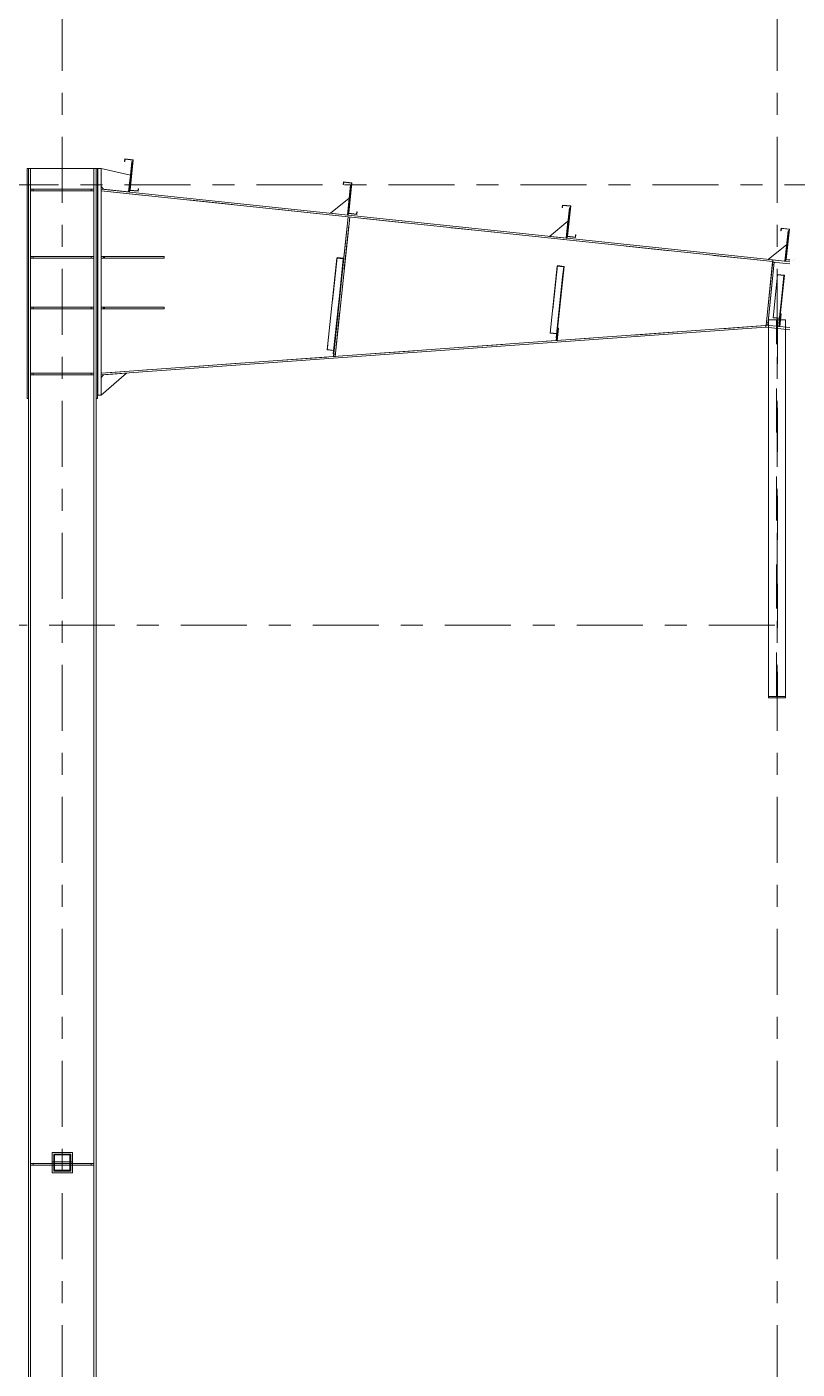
# Model space of a CAD drawing. Header units: millimetres. Extents: x -54 to 768, y -377 to 197.
# Drawn here: x 203.4 to 238.4, y 51 to 112 of the extents above; entities that cross this region are included whole.
import ezdxf

# ---------------------------------------------------------------- set-up
doc = ezdxf.new("R2010")
doc.units = ezdxf.units.MM
for name, pattern in [('XKITLINE00', [0]), ('XKITLINE02', [4, 2, -2]), ('XKITLINE03', [6, 3, -1, 1, -1])]:
    doc.linetypes.add(name, pattern=pattern)
doc.layers.add('Part', color=2, linetype='Continuous', lineweight=0)
doc.layers.add('S-grid', color=1, linetype='Continuous', lineweight=0)

# ---------------------------------------------------------------- blocks, each defined once
blk = doc.blocks.new('*A26')
at = {"layer": 'Part'}
blk.add_hatch(color=3, dxfattribs=at).paths.add_polyline_path([(208.438, 104.536), (208.449, 104.637), (208.463, 104.636), (208.451, 104.521), (208.068, 104.561), (208.213, 105.94), (207.858, 105.977), (207.848, 105.876), (207.834, 105.878), (207.846, 105.993), (208.229, 105.952), (208.083, 104.574)], flags=17)
blk = doc.blocks.new('*A28')
at = {"layer": 'Part'}
blk.add_hatch(color=3, dxfattribs=at).paths.add_polyline_path([(238.273, 101.389), (238.283, 101.49), (238.297, 101.489), (238.285, 101.374), (237.903, 101.415), (238.048, 102.793), (237.693, 102.831), (237.682, 102.73), (237.669, 102.731), (237.681, 102.846), (238.063, 102.805), (237.918, 101.427)], flags=17)
blk = doc.blocks.new('*A29')
at = {"layer": 'Part'}
blk.add_hatch(color=3, dxfattribs=at).paths.add_polyline_path([(228.328, 102.438), (228.339, 102.539), (228.352, 102.538), (228.34, 102.423), (227.958, 102.464), (228.103, 103.842), (227.748, 103.879), (227.737, 103.779), (227.724, 103.78), (227.736, 103.895), (228.118, 103.854), (227.973, 102.476)], flags=17)
blk = doc.blocks.new('*A30')
at = {"layer": 'Part'}
blk.add_hatch(color=3, dxfattribs=at).paths.add_polyline_path([(218.383, 103.487), (218.394, 103.588), (218.407, 103.587), (218.395, 103.472), (218.013, 103.512), (218.158, 104.891), (217.803, 104.928), (217.793, 104.827), (217.779, 104.829), (217.791, 104.944), (218.173, 104.903), (218.028, 103.525)], flags=17)
blk = doc.blocks.new('*A38')
at = {"layer": 'Part'}
h = blk.add_hatch(color=3, dxfattribs=at)
h.paths.add_polyline_path([(204.615, 60), (204.615, 60.769), (205.385, 60.769), (205.385, 60)], flags=17)
h.paths.add_polyline_path([(204.646, 60.738), (204.646, 60.031), (205.354, 60.031), (205.354, 60.738)])
blk = doc.blocks.new('*A92')
at = {"layer": 'Part'}
blk.add_hatch(color=3, dxfattribs=at).paths.add_polyline_path([(217.489, 101.483), (217.493, 101.513), (217.799, 101.48), (217.736, 100.885), (217.72, 100.886), (217.78, 101.452)], flags=17)
blk = doc.blocks.new('*A93')
at = {"layer": 'Part'}
blk.add_hatch(color=3, dxfattribs=at).paths.add_polyline_path([(237.52, 100.724), (237.522, 100.743), (237.828, 100.711), (237.787, 100.324), (237.772, 100.325), (237.811, 100.693)], flags=17)
blk = doc.blocks.new('*A94')
at = {"layer": 'Part'}
blk.add_hatch(color=3, dxfattribs=at).paths.add_polyline_path([(227.506, 101.116), (227.509, 101.14), (227.815, 101.108), (227.764, 100.627), (227.749, 100.628), (227.797, 101.085)], flags=17)
blk = doc.blocks.new('*A160')
at = {"layer": 'S-grid', "color": 1, "linetype": 'XKITLINE03', "lineweight": 0}
blk.add_line((171.831, 104.808), (284.644, 104.808), dxfattribs=at)
blk = doc.blocks.new('*A161')
at = {"layer": 'S-grid', "color": 1, "linetype": 'XKITLINE03', "lineweight": 0}
blk.add_line((192.4, 84.808), (238.085, 84.808), dxfattribs=at)
blk = doc.blocks.new('*A163')
at = {"layer": 'S-grid', "color": 1, "linetype": 'XKITLINE03', "lineweight": 0}
blk.add_line((171.831, 104.808), (284.644, 104.808), dxfattribs=at)
blk = doc.blocks.new('*A164')
at = {"layer": 'S-grid', "color": 1, "linetype": 'XKITLINE03', "lineweight": 0}
blk.add_line((192.4, 84.808), (238.085, 84.808), dxfattribs=at)
blk = doc.blocks.new('*A194')
at = {"layer": 'Part', "color": 2, "linetype": 'XKITLINE00', "lineweight": 0}
for p, q in [((207.834, 105.878), (207.846, 105.993)), ((207.848, 105.876), (207.834, 105.878)), ((207.846, 105.993), (208.229, 105.952)), ((207.858, 105.977), (207.848, 105.876)), ((208.213, 105.94), (207.858, 105.977)), ((208.068, 104.561), (208.213, 105.94)), ((208.229, 105.952), (208.083, 104.574)), ((208.451, 104.521), (208.068, 104.561)), ((208.083, 104.574), (208.438, 104.536)), ((208.438, 104.536), (208.449, 104.637)), ((208.449, 104.637), (208.463, 104.636)), ((208.463, 104.636), (208.451, 104.521))]:
    blk.add_line(p, q, dxfattribs=at)
blk = doc.blocks.new('*A196')
at = {"layer": 'Part', "color": 2, "linetype": 'XKITLINE00', "lineweight": 0}
for p, q in [((237.669, 102.731), (237.681, 102.846)), ((237.682, 102.73), (237.669, 102.731)), ((237.681, 102.846), (238.063, 102.805)), ((237.693, 102.831), (237.682, 102.73)), ((238.048, 102.793), (237.693, 102.831)), ((237.903, 101.415), (238.048, 102.793)), ((238.063, 102.805), (237.918, 101.427)), ((238.085, 101.395), (237.903, 101.415)), ((237.918, 101.427), (238.085, 101.409))]:
    blk.add_line(p, q, dxfattribs=at)
blk = doc.blocks.new('*A197')
at = {"layer": 'Part', "color": 2, "linetype": 'XKITLINE00', "lineweight": 0}
for p, q in [((227.724, 103.78), (227.736, 103.895)), ((227.737, 103.779), (227.724, 103.78)), ((227.736, 103.895), (228.118, 103.854)), ((227.748, 103.879), (227.737, 103.779)), ((228.103, 103.842), (227.748, 103.879)), ((227.958, 102.464), (228.103, 103.842)), ((228.118, 103.854), (227.973, 102.476)), ((227.973, 102.476), (228.328, 102.438)), ((228.328, 102.438), (228.339, 102.539)), ((228.339, 102.539), (228.352, 102.538)), ((228.352, 102.538), (228.34, 102.423)), ((228.34, 102.423), (227.958, 102.464))]:
    blk.add_line(p, q, dxfattribs=at)
blk = doc.blocks.new('*A198')
at = {"layer": 'Part', "color": 2, "linetype": 'XKITLINE00', "lineweight": 0}
for p, q in [((217.779, 104.829), (217.791, 104.944)), ((217.791, 104.944), (218.173, 104.903)), ((217.803, 104.928), (217.793, 104.827)), ((218.158, 104.891), (217.803, 104.928)), ((217.793, 104.827), (217.779, 104.829)), ((218.013, 103.512), (218.158, 104.891)), ((218.173, 104.903), (218.028, 103.525)), ((218.395, 103.472), (218.013, 103.512)), ((218.028, 103.525), (218.383, 103.487)), ((218.383, 103.487), (218.394, 103.588)), ((218.394, 103.588), (218.407, 103.587)), ((218.407, 103.587), (218.395, 103.472))]:
    blk.add_line(p, q, dxfattribs=at)
blk = doc.blocks.new('*A206')
at = {"layer": 'Part', "color": 2, "linetype": 'XKITLINE00', "lineweight": 0}
for p, q in [((204.615, 60.769), (204.615, 60)), ((204.615, 60.769), (205.385, 60.769)), ((204.646, 60.031), (204.646, 60.738)), ((204.646, 60.738), (205.354, 60.738)), ((205.354, 60.738), (205.354, 60.031)), ((205.385, 60.769), (205.385, 60)), ((205.385, 60), (204.615, 60)), ((205.354, 60.031), (204.646, 60.031))]:
    blk.add_line(p, q, dxfattribs=at)
blk = doc.blocks.new('*A393')
at = {"layer": 'S-grid', "color": 1, "linetype": 'XKITLINE03', "lineweight": 0}
blk.add_line((205, -10), (205, 130.192), dxfattribs=at)
blk = doc.blocks.new('*A396')
at = {"layer": 'S-grid', "color": 1, "linetype": 'XKITLINE03', "lineweight": 0}
blk.add_line((237.5, -10), (237.5, 130.192), dxfattribs=at)
blk = doc.blocks.new('*A398')
at = {"layer": 'Part', "color": 2, "linetype": 'XKITLINE00', "lineweight": 0}
for p, q in [((203.462, 105.562), (206.538, 105.562)), ((203.562, 105.562), (203.562, 60.346)), ((206.438, 105.562), (206.438, 60.346)), ((203.462, 95.1), (203.462, 15.538)), ((206.538, 95.1), (206.538, 15.538)), ((203.562, 60.269), (203.562, 15.538)), ((206.438, 60.269), (206.438, 15.538))]:
    blk.add_line(p, q, dxfattribs=at)
at = {"layer": 'Part', "color": 7, "linetype": 'XKITLINE02', "lineweight": 0}
for p, q in [((203.462, 95.1), (203.462, 105.562)), ((206.538, 105.562), (206.538, 95.1)), ((203.562, 60.346), (203.562, 60.269)), ((206.438, 60.346), (206.438, 60.269))]:
    blk.add_line(p, q, dxfattribs=at)
blk = doc.blocks.new('*A399')
at = {"layer": 'Part', "color": 7, "linetype": 'XKITLINE02', "lineweight": 0}
for p, q in [((237.297, 101.301), (236.995, 98.44)), ((237.299, 101.324), (237.307, 101.4))]:
    blk.add_line(p, q, dxfattribs=at)
at = {"layer": 'Part', "color": 2, "linetype": 'XKITLINE00', "lineweight": 0}
for p, q in [((237.299, 101.324), (237.297, 101.301)), ((238.085, 101.217), (237.297, 101.301)), ((237.307, 101.4), (238.085, 101.318)), ((236.995, 98.44), (236.984, 98.34)), ((238.085, 98.224), (236.984, 98.34)), ((238.085, 98.325), (236.995, 98.44))]:
    blk.add_line(p, q, dxfattribs=at)
blk = doc.blocks.new('*A444')
at = {"layer": 'Part', "color": 2, "linetype": 'XKITLINE00', "lineweight": 0}
for p, q in [((204.538, 60.346), (203.562, 60.346)), ((203.562, 60.269), (203.562, 60.346)), ((204.538, 60.269), (203.562, 60.269)), ((206.438, 60.346), (205.462, 60.346)), ((206.438, 60.269), (205.462, 60.269)), ((206.438, 60.346), (206.438, 60.269))]:
    blk.add_line(p, q, dxfattribs=at)
at = {"layer": 'Part', "color": 7, "linetype": 'XKITLINE02', "lineweight": 0}
for p, q in [((203.677, 60.269), (203.677, 60.346)), ((205.462, 60.346), (204.538, 60.346)), ((205.462, 60.269), (204.538, 60.269)), ((206.323, 60.269), (206.323, 60.346))]:
    blk.add_line(p, q, dxfattribs=at)
blk = doc.blocks.new('*A445')
at = {"layer": 'Part', "color": 7, "linetype": 'XKITLINE02', "lineweight": 0}
for p, q in [((204.538, 60.346), (204.538, 60.423)), ((204.538, 60.423), (205.462, 60.423)), ((205.462, 60.423), (205.462, 60.346)), ((205.462, 60.346), (204.538, 60.346))]:
    blk.add_line(p, q, dxfattribs=at)
blk = doc.blocks.new('*A446')
at = {"layer": 'Part', "color": 2, "linetype": 'XKITLINE00', "lineweight": 0}
for p, q in [((205.462, 60.846), (204.538, 60.846)), ((204.538, 60.846), (204.538, 59.923)), ((205.462, 59.923), (205.462, 60.846)), ((204.538, 59.923), (205.462, 59.923))]:
    blk.add_line(p, q, dxfattribs=at)
blk = doc.blocks.new('*A447')
at = {"layer": 'Part', "color": 7, "linetype": 'XKITLINE02', "lineweight": 0}
for p, q in [((206.769, 96.254), (206.769, 104.544)), ((206.769, 104.544), (237.299, 101.324)), ((237.299, 101.324), (236.993, 98.418)), ((236.979, 98.417), (206.769, 96.254))]:
    blk.add_line(p, q, dxfattribs=at)
at = {"layer": 'Part', "color": 2, "linetype": 'XKITLINE00', "lineweight": 0}
blk.add_line((236.993, 98.418), (236.979, 98.417), dxfattribs=at)
blk = doc.blocks.new('*A448')
at = {"layer": 'Part', "color": 2, "linetype": 'XKITLINE00', "lineweight": 0}
for p, q in [((206.769, 96.254), (236.979, 98.417)), ((206.775, 96.177), (236.984, 98.34)), ((236.979, 98.417), (236.984, 98.34)), ((206.769, 96.254), (206.775, 96.177))]:
    blk.add_line(p, q, dxfattribs=at)
blk = doc.blocks.new('*A449')
at = {"layer": 'Part', "color": 2, "linetype": 'XKITLINE00', "lineweight": 0}
for p, q in [((206.769, 104.544), (206.777, 104.62)), ((237.299, 101.324), (206.769, 104.544)), ((206.777, 104.62), (237.307, 101.4)), ((237.307, 101.4), (237.299, 101.324))]:
    blk.add_line(p, q, dxfattribs=at)
blk = doc.blocks.new('*A452')
at = {"layer": 'Part', "color": 2, "linetype": 'XKITLINE00', "lineweight": 0}
for p, q in [((208.167, 105.866), (208.022, 104.489)), ((208.205, 105.862), (208.167, 105.866)), ((208.068, 104.561), (208.06, 104.485))]:
    blk.add_line(p, q, dxfattribs=at)
at = {"layer": 'Part', "color": 7, "linetype": 'XKITLINE02', "lineweight": 0}
for p, q in [((208.068, 104.561), (208.205, 105.862)), ((208.06, 104.485), (208.022, 104.489))]:
    blk.add_line(p, q, dxfattribs=at)
blk = doc.blocks.new('*A453')
at = {"layer": 'Part', "color": 2, "linetype": 'XKITLINE00', "lineweight": 0}
for p, q in [((206.769, 105.562), (208.102, 105.254)), ((208.102, 105.254), (208.021, 104.489)), ((206.884, 104.609), (206.769, 104.736))]:
    blk.add_line(p, q, dxfattribs=at)
at = {"layer": 'Part', "color": 7, "linetype": 'XKITLINE02', "lineweight": 0}
for p, q in [((206.769, 104.736), (206.769, 105.562)), ((208.021, 104.489), (206.884, 104.609))]:
    blk.add_line(p, q, dxfattribs=at)
blk = doc.blocks.new('*A454')
at = {"layer": 'Part', "color": 2, "linetype": 'XKITLINE00', "lineweight": 0}
for p, q in [((206.431, 104.62), (203.569, 104.62)), ((203.569, 104.543), (203.569, 104.62)), ((206.431, 104.543), (203.569, 104.543)), ((206.431, 104.62), (206.431, 104.543))]:
    blk.add_line(p, q, dxfattribs=at)
at = {"layer": 'Part', "color": 7, "linetype": 'XKITLINE02', "lineweight": 0}
for p, q in [((203.685, 104.543), (203.685, 104.62)), ((206.315, 104.543), (206.315, 104.62))]:
    blk.add_line(p, q, dxfattribs=at)
blk = doc.blocks.new('*A458')
at = {"layer": 'Part', "color": 2, "linetype": 'XKITLINE00', "lineweight": 0}
for p, q in [((209.631, 101.562), (206.769, 101.562)), ((209.631, 101.485), (206.769, 101.485)), ((206.923, 101.485), (206.923, 101.562)), ((209.631, 101.562), (209.631, 101.485))]:
    blk.add_line(p, q, dxfattribs=at)
at = {"layer": 'Part', "color": 7, "linetype": 'XKITLINE02', "lineweight": 0}
for p, q in [((206.769, 101.562), (206.769, 101.485)), ((206.885, 101.485), (206.885, 101.562))]:
    blk.add_line(p, q, dxfattribs=at)
blk = doc.blocks.new('*A459')
at = {"layer": 'Part', "color": 2, "linetype": 'XKITLINE00', "lineweight": 0}
for p, q in [((209.631, 99.254), (206.769, 99.254)), ((209.631, 99.177), (206.769, 99.177)), ((206.923, 99.177), (206.923, 99.254)), ((209.631, 99.254), (209.631, 99.177))]:
    blk.add_line(p, q, dxfattribs=at)
at = {"layer": 'Part', "color": 7, "linetype": 'XKITLINE02', "lineweight": 0}
for p, q in [((206.769, 99.254), (206.769, 99.177)), ((206.885, 99.177), (206.885, 99.254))]:
    blk.add_line(p, q, dxfattribs=at)
blk = doc.blocks.new('*A460')
at = {"layer": 'Part', "color": 2, "linetype": 'XKITLINE00', "lineweight": 0}
for p, q in [((207.92, 96.259), (206.769, 95.254)), ((206.884, 96.185), (206.769, 96.061))]:
    blk.add_line(p, q, dxfattribs=at)
at = {"layer": 'Part', "color": 7, "linetype": 'XKITLINE02', "lineweight": 0}
for p, q in [((206.769, 96.061), (206.769, 95.254)), ((207.92, 96.259), (206.884, 96.185))]:
    blk.add_line(p, q, dxfattribs=at)
blk = doc.blocks.new('*A461')
at = {"layer": 'Part', "color": 7, "linetype": 'XKITLINE02', "lineweight": 0}
for p, q in [((217.493, 101.513), (217.05, 97.316)), ((217.78, 101.452), (217.325, 97.136)), ((217.34, 97.134), (217.799, 101.48)), ((217.05, 97.316), (217.341, 97.285)), ((217.051, 97.324), (217.357, 97.292)), ((217.325, 97.136), (217.34, 97.134))]:
    blk.add_line(p, q, dxfattribs=at)
blk = doc.blocks.new('*A462')
at = {"layer": 'Part', "color": 7, "linetype": 'XKITLINE02', "lineweight": 0}
for p, q in [((217.997, 103.359), (217.327, 97.01)), ((217.403, 97.002), (218.073, 103.351)), ((218.073, 103.351), (217.997, 103.359)), ((217.327, 97.01), (217.403, 97.002)), ((217.339, 97.125), (217.416, 97.116))]:
    blk.add_line(p, q, dxfattribs=at)
blk = doc.blocks.new('*A463')
at = {"layer": 'Part', "color": 2, "linetype": 'XKITLINE00', "lineweight": 0}
for p, q in [((217.489, 101.483), (217.05, 97.316)), ((217.799, 101.48), (217.371, 97.424)), ((217.489, 101.483), (217.493, 101.513)), ((217.78, 101.452), (217.489, 101.483)), ((217.493, 101.513), (217.799, 101.48)), ((217.72, 100.886), (217.78, 101.452)), ((217.72, 100.886), (217.325, 97.136)), ((217.72, 100.886), (217.736, 100.885)), ((217.05, 97.316), (217.341, 97.285)), ((217.325, 97.136), (217.34, 97.134))]:
    blk.add_line(p, q, dxfattribs=at)
at = {"layer": 'Part', "color": 7, "linetype": 'XKITLINE02', "lineweight": 0}
for p, q in [((217.051, 97.324), (217.357, 97.292)), ((217.34, 97.134), (217.371, 97.424))]:
    blk.add_line(p, q, dxfattribs=at)
blk = doc.blocks.new('*A464')
at = {"layer": 'Part', "color": 2, "linetype": 'XKITLINE00', "lineweight": 0}
for p, q in [((218.112, 104.817), (217.967, 103.44)), ((218.15, 104.813), (218.112, 104.817)), ((218.013, 103.512), (218.005, 103.436))]:
    blk.add_line(p, q, dxfattribs=at)
at = {"layer": 'Part', "color": 7, "linetype": 'XKITLINE02', "lineweight": 0}
for p, q in [((218.013, 103.512), (218.15, 104.813)), ((218.005, 103.436), (217.967, 103.44))]:
    blk.add_line(p, q, dxfattribs=at)
blk = doc.blocks.new('*A465')
at = {"layer": 'Part', "color": 2, "linetype": 'XKITLINE00', "lineweight": 0}
for p, q in [((218.073, 103.351), (217.405, 97.015)), ((217.997, 103.359), (217.799, 101.48)), ((217.371, 97.424), (217.327, 97.01))]:
    blk.add_line(p, q, dxfattribs=at)
at = {"layer": 'Part', "color": 7, "linetype": 'XKITLINE02', "lineweight": 0}
for p, q in [((218.073, 103.351), (217.997, 103.359)), ((217.799, 101.48), (217.371, 97.424)), ((217.403, 97.002), (217.327, 97.01)), ((217.339, 97.125), (217.416, 97.116)), ((217.405, 97.015), (217.403, 97.002))]:
    blk.add_line(p, q, dxfattribs=at)
blk = doc.blocks.new('*A466')
at = {"layer": 'Part', "color": 2, "linetype": 'XKITLINE00', "lineweight": 0}
blk.add_line((218.047, 104.205), (217.202, 103.521), dxfattribs=at)
at = {"layer": 'Part', "color": 7, "linetype": 'XKITLINE02', "lineweight": 0}
for p, q in [((217.967, 103.44), (218.047, 104.205)), ((217.202, 103.521), (217.967, 103.44))]:
    blk.add_line(p, q, dxfattribs=at)
blk = doc.blocks.new('*A467')
at = {"layer": 'Part', "color": 7, "linetype": 'XKITLINE02', "lineweight": 0}
for p, q in [((237.885, 98.677), (237.115, 98.677)), ((237.115, 98.677), (237.115, 98.326)), ((237.478, 81.565), (237.478, 98.677)), ((237.522, 98.677), (237.522, 81.565)), ((237.885, 98.677), (237.885, 98.245)), ((237.115, 81.565), (237.478, 81.565)), ((237.522, 81.565), (237.885, 81.565))]:
    blk.add_line(p, q, dxfattribs=at)
at = {"layer": 'Part', "color": 2, "linetype": 'XKITLINE00', "lineweight": 0}
for p, q in [((237.115, 98.326), (237.115, 81.5)), ((237.885, 81.5), (237.885, 98.245)), ((237.115, 81.5), (237.885, 81.5))]:
    blk.add_line(p, q, dxfattribs=at)
blk = doc.blocks.new('*A468')
at = {"layer": 'Part', "color": 7, "linetype": 'XKITLINE02', "lineweight": 0}
for p, q in [((237.478, 81.938), (237.478, 81.565)), ((237.522, 81.565), (237.522, 81.938)), ((237.478, 81.565), (237.115, 81.565)), ((237.115, 81.565), (237.115, 81.5)), ((237.885, 81.565), (237.522, 81.565)), ((237.885, 81.5), (237.885, 81.565))]:
    blk.add_line(p, q, dxfattribs=at)
at = {"layer": 'Part', "color": 2, "linetype": 'XKITLINE00', "lineweight": 0}
blk.add_line((237.115, 81.5), (237.885, 81.5), dxfattribs=at)
blk = doc.blocks.new('*A469')
at = {"layer": 'Part', "color": 7, "linetype": 'XKITLINE02', "lineweight": 0}
for p, q in [((227.509, 101.14), (227.185, 98.075)), ((227.797, 101.085), (227.457, 97.859)), ((227.472, 97.858), (227.815, 101.108)), ((227.185, 98.075), (227.476, 98.044)), ((227.186, 98.084), (227.492, 98.052)), ((227.457, 97.859), (227.472, 97.858))]:
    blk.add_line(p, q, dxfattribs=at)
blk = doc.blocks.new('*A470')
at = {"layer": 'Part', "color": 7, "linetype": 'XKITLINE02', "lineweight": 0}
for p, q in [((237.643, 98.951), (237.582, 98.378)), ((237.62, 98.374), (237.681, 98.947)), ((237.681, 98.947), (237.643, 98.951)), ((237.582, 98.378), (237.62, 98.374)), ((237.594, 98.492), (237.633, 98.488))]:
    blk.add_line(p, q, dxfattribs=at)
blk = doc.blocks.new('*A471')
at = {"layer": 'Part', "color": 7, "linetype": 'XKITLINE02', "lineweight": 0}
for p, q in [((237.522, 100.743), (237.314, 98.768)), ((237.811, 100.693), (237.58, 98.508)), ((237.596, 98.507), (237.828, 100.711)), ((237.314, 98.768), (237.605, 98.738)), ((237.315, 98.78), (237.621, 98.748)), ((237.58, 98.508), (237.596, 98.507))]:
    blk.add_line(p, q, dxfattribs=at)
blk = doc.blocks.new('*A472')
at = {"layer": 'Part', "color": 7, "linetype": 'XKITLINE02', "lineweight": 0}
for p, q in [((227.519, 98.309), (227.459, 97.735)), ((227.497, 97.731), (227.558, 98.305)), ((227.558, 98.305), (227.519, 98.309)), ((227.459, 97.735), (227.497, 97.731)), ((227.471, 97.85), (227.509, 97.846))]:
    blk.add_line(p, q, dxfattribs=at)
blk = doc.blocks.new('*A473')
at = {"layer": 'Part', "color": 7, "linetype": 'XKITLINE02', "lineweight": 0}
for p, q in [((237.297, 101.301), (236.995, 98.44)), ((237.071, 98.431), (237.373, 101.293)), ((237.373, 101.293), (237.297, 101.301)), ((237.285, 101.186), (237.361, 101.178)), ((236.995, 98.44), (237.071, 98.431)), ((237.007, 98.554), (237.084, 98.546))]:
    blk.add_line(p, q, dxfattribs=at)
blk = doc.blocks.new('*A474')
at = {"layer": 'Part', "color": 7, "linetype": 'XKITLINE02', "lineweight": 0}
for p, q in [((237.617, 98.712), (237.643, 98.951)), ((237.62, 98.374), (237.582, 98.378)), ((237.594, 98.492), (237.633, 98.488))]:
    blk.add_line(p, q, dxfattribs=at)
at = {"layer": 'Part', "color": 2, "linetype": 'XKITLINE00', "lineweight": 0}
for p, q in [((237.681, 98.947), (237.62, 98.374)), ((237.643, 98.951), (237.681, 98.947)), ((237.582, 98.378), (237.617, 98.712))]:
    blk.add_line(p, q, dxfattribs=at)
blk = doc.blocks.new('*A475')
at = {"layer": 'Part', "color": 2, "linetype": 'XKITLINE00', "lineweight": 0}
for p, q in [((237.52, 100.724), (237.314, 98.768)), ((237.52, 100.724), (237.522, 100.743)), ((237.811, 100.693), (237.52, 100.724)), ((237.522, 100.743), (237.828, 100.711)), ((237.828, 100.711), (237.617, 98.712)), ((237.772, 100.325), (237.811, 100.693)), ((237.772, 100.325), (237.58, 98.508)), ((237.787, 100.324), (237.772, 100.325)), ((237.314, 98.768), (237.605, 98.738)), ((237.58, 98.508), (237.596, 98.507))]:
    blk.add_line(p, q, dxfattribs=at)
at = {"layer": 'Part', "color": 7, "linetype": 'XKITLINE02', "lineweight": 0}
for p, q in [((237.315, 98.78), (237.621, 98.748)), ((237.617, 98.712), (237.596, 98.507))]:
    blk.add_line(p, q, dxfattribs=at)
blk = doc.blocks.new('*A476')
at = {"layer": 'Part', "color": 2, "linetype": 'XKITLINE00', "lineweight": 0}
blk.add_line((237.937, 102.107), (237.091, 101.423), dxfattribs=at)
at = {"layer": 'Part', "color": 7, "linetype": 'XKITLINE02', "lineweight": 0}
for p, q in [((237.856, 101.342), (237.937, 102.107)), ((237.091, 101.423), (237.856, 101.342))]:
    blk.add_line(p, q, dxfattribs=at)
blk = doc.blocks.new('*A477')
at = {"layer": 'Part', "color": 2, "linetype": 'XKITLINE00', "lineweight": 0}
for p, q in [((238.001, 102.719), (237.856, 101.342)), ((238.04, 102.715), (238.001, 102.719)), ((237.903, 101.415), (237.894, 101.338))]:
    blk.add_line(p, q, dxfattribs=at)
at = {"layer": 'Part', "color": 7, "linetype": 'XKITLINE02', "lineweight": 0}
for p, q in [((237.903, 101.415), (238.04, 102.715)), ((237.894, 101.338), (237.856, 101.342))]:
    blk.add_line(p, q, dxfattribs=at)
blk = doc.blocks.new('*A478')
at = {"layer": 'Part', "color": 2, "linetype": 'XKITLINE00', "lineweight": 0}
blk.add_line((227.992, 103.156), (227.146, 102.472), dxfattribs=at)
at = {"layer": 'Part', "color": 7, "linetype": 'XKITLINE02', "lineweight": 0}
for p, q in [((227.911, 102.391), (227.992, 103.156)), ((227.146, 102.472), (227.911, 102.391))]:
    blk.add_line(p, q, dxfattribs=at)
blk = doc.blocks.new('*A479')
at = {"layer": 'Part', "color": 2, "linetype": 'XKITLINE00', "lineweight": 0}
for p, q in [((227.558, 98.305), (227.498, 97.738)), ((227.519, 98.309), (227.558, 98.305)), ((227.499, 98.112), (227.459, 97.735))]:
    blk.add_line(p, q, dxfattribs=at)
at = {"layer": 'Part', "color": 7, "linetype": 'XKITLINE02', "lineweight": 0}
for p, q in [((227.499, 98.112), (227.519, 98.309)), ((227.497, 97.731), (227.459, 97.735)), ((227.471, 97.85), (227.509, 97.846)), ((227.498, 97.738), (227.497, 97.731))]:
    blk.add_line(p, q, dxfattribs=at)
blk = doc.blocks.new('*A480')
at = {"layer": 'Part', "color": 2, "linetype": 'XKITLINE00', "lineweight": 0}
for p, q in [((228.057, 103.768), (227.911, 102.391)), ((228.095, 103.764), (228.057, 103.768)), ((227.958, 102.464), (227.95, 102.387))]:
    blk.add_line(p, q, dxfattribs=at)
at = {"layer": 'Part', "color": 7, "linetype": 'XKITLINE02', "lineweight": 0}
for p, q in [((227.958, 102.464), (228.095, 103.764)), ((227.95, 102.387), (227.911, 102.391))]:
    blk.add_line(p, q, dxfattribs=at)
blk = doc.blocks.new('*A481')
at = {"layer": 'Part', "color": 2, "linetype": 'XKITLINE00', "lineweight": 0}
for p, q in [((227.506, 101.116), (227.185, 98.075)), ((227.815, 101.108), (227.499, 98.112)), ((227.506, 101.116), (227.509, 101.14)), ((227.797, 101.085), (227.506, 101.116)), ((227.509, 101.14), (227.815, 101.108)), ((227.749, 100.628), (227.797, 101.085)), ((227.749, 100.628), (227.457, 97.859)), ((227.749, 100.628), (227.764, 100.627)), ((227.185, 98.075), (227.476, 98.044)), ((227.457, 97.859), (227.472, 97.858))]:
    blk.add_line(p, q, dxfattribs=at)
at = {"layer": 'Part', "color": 7, "linetype": 'XKITLINE02', "lineweight": 0}
for p, q in [((227.492, 98.052), (227.186, 98.084)), ((227.499, 98.112), (227.472, 97.858))]:
    blk.add_line(p, q, dxfattribs=at)
blk = doc.blocks.new('*A482')
at = {"layer": 'Part', "color": 2, "linetype": 'XKITLINE00', "lineweight": 0}
for p, q in [((236.995, 98.44), (237.297, 101.301)), ((237.373, 101.293), (237.071, 98.431))]:
    blk.add_line(p, q, dxfattribs=at)
at = {"layer": 'Part', "color": 7, "linetype": 'XKITLINE02', "lineweight": 0}
for p, q in [((237.373, 101.293), (237.297, 101.301)), ((237.285, 101.186), (237.361, 101.178)), ((237.071, 98.431), (236.995, 98.44)), ((237.084, 98.546), (237.007, 98.554))]:
    blk.add_line(p, q, dxfattribs=at)
blk = doc.blocks.new('*A520')
at = {"layer": 'Part', "color": 7, "linetype": 'XKITLINE02', "lineweight": 0}
for p, q in [((206.431, 101.562), (203.569, 101.562)), ((203.569, 101.562), (203.569, 101.485)), ((206.431, 101.485), (203.569, 101.485)), ((203.685, 101.485), (203.685, 101.562)), ((206.315, 101.485), (206.315, 101.562)), ((206.431, 101.485), (206.431, 101.562))]:
    blk.add_line(p, q, dxfattribs=at)
blk = doc.blocks.new('*A521')
at = {"layer": 'Part', "color": 7, "linetype": 'XKITLINE02', "lineweight": 0}
for p, q in [((206.431, 99.254), (203.569, 99.254)), ((203.569, 99.254), (203.569, 99.177)), ((206.431, 99.177), (203.569, 99.177)), ((203.685, 99.177), (203.685, 99.254)), ((206.315, 99.177), (206.315, 99.254)), ((206.431, 99.177), (206.431, 99.254))]:
    blk.add_line(p, q, dxfattribs=at)
blk = doc.blocks.new('*A522')
at = {"layer": 'Part', "color": 7, "linetype": 'XKITLINE02', "lineweight": 0}
for p, q in [((206.431, 96.254), (203.569, 96.254)), ((203.569, 96.254), (203.569, 96.177)), ((206.431, 96.177), (203.569, 96.177)), ((203.685, 96.177), (203.685, 96.254)), ((206.315, 96.177), (206.315, 96.254)), ((206.431, 96.177), (206.431, 96.254))]:
    blk.add_line(p, q, dxfattribs=at)
blk = doc.blocks.new('*A523')
at = {"layer": 'Part', "color": 7, "linetype": 'XKITLINE02', "lineweight": 0}
for p, q in [((206.431, 104.62), (203.569, 104.62)), ((203.569, 104.62), (203.569, 104.543)), ((206.431, 104.543), (203.569, 104.543)), ((203.685, 104.543), (203.685, 104.62)), ((206.315, 104.543), (206.315, 104.62)), ((206.431, 104.543), (206.431, 104.62))]:
    blk.add_line(p, q, dxfattribs=at)
blk = doc.blocks.new('*A526')
at = {"layer": 'Part', "color": 7, "linetype": 'XKITLINE02', "lineweight": 0}
for p, q in [((206.769, 101.485), (206.769, 101.562)), ((206.769, 101.562), (209.631, 101.562)), ((209.631, 101.485), (206.769, 101.485)), ((206.885, 101.485), (206.885, 101.562)), ((206.923, 101.485), (206.923, 101.562)), ((209.631, 101.485), (209.631, 101.562))]:
    blk.add_line(p, q, dxfattribs=at)
blk = doc.blocks.new('*A527')
at = {"layer": 'Part', "color": 7, "linetype": 'XKITLINE02', "lineweight": 0}
for p, q in [((206.769, 99.177), (206.769, 99.254)), ((206.769, 99.254), (209.631, 99.254)), ((209.631, 99.177), (206.769, 99.177)), ((206.885, 99.177), (206.885, 99.254)), ((206.923, 99.177), (206.923, 99.254)), ((209.631, 99.177), (209.631, 99.254))]:
    blk.add_line(p, q, dxfattribs=at)
blk = doc.blocks.new('*A528')
at = {"layer": 'Part', "color": 2, "linetype": 'XKITLINE00', "lineweight": 0}
for p, q in [((203.462, 105.562), (203.4, 105.562)), ((203.4, 105.562), (203.4, 95.1)), ((203.462, 105.562), (203.462, 95.1)), ((203.462, 95.1), (203.4, 95.1))]:
    blk.add_line(p, q, dxfattribs=at)
blk = doc.blocks.new('*A529')
at = {"layer": 'Part', "color": 2, "linetype": 'XKITLINE00', "lineweight": 0}
for p, q in [((206.6, 105.562), (206.538, 105.562)), ((206.538, 105.562), (206.538, 95.1)), ((206.6, 105.562), (206.6, 95.1)), ((206.6, 95.1), (206.538, 95.1))]:
    blk.add_line(p, q, dxfattribs=at)
blk = doc.blocks.new('*A531')
at = {"layer": 'Part', "color": 2, "linetype": 'XKITLINE00', "lineweight": 0}
for p, q in [((206.615, 95.254), (206.615, 105.562)), ((206.615, 105.562), (206.769, 105.562)), ((206.769, 95.254), (206.769, 105.562)), ((206.769, 95.254), (206.615, 95.254))]:
    blk.add_line(p, q, dxfattribs=at)
blk = doc.blocks.new('*A532')
at = {"layer": 'Part', "color": 2, "linetype": 'XKITLINE00', "lineweight": 0}
for p, q in [((206.431, 101.562), (203.569, 101.562)), ((203.569, 101.485), (203.569, 101.562)), ((206.431, 101.485), (203.569, 101.485)), ((206.431, 101.562), (206.431, 101.485))]:
    blk.add_line(p, q, dxfattribs=at)
at = {"layer": 'Part', "color": 7, "linetype": 'XKITLINE02', "lineweight": 0}
for p, q in [((203.685, 101.485), (203.685, 101.562)), ((206.315, 101.485), (206.315, 101.562))]:
    blk.add_line(p, q, dxfattribs=at)
blk = doc.blocks.new('*A533')
at = {"layer": 'Part', "color": 2, "linetype": 'XKITLINE00', "lineweight": 0}
for p, q in [((206.431, 99.254), (203.569, 99.254)), ((203.569, 99.177), (203.569, 99.254)), ((206.431, 99.177), (203.569, 99.177)), ((206.431, 99.254), (206.431, 99.177))]:
    blk.add_line(p, q, dxfattribs=at)
at = {"layer": 'Part', "color": 7, "linetype": 'XKITLINE02', "lineweight": 0}
for p, q in [((203.685, 99.177), (203.685, 99.254)), ((206.315, 99.177), (206.315, 99.254))]:
    blk.add_line(p, q, dxfattribs=at)
blk = doc.blocks.new('*A534')
at = {"layer": 'Part', "color": 2, "linetype": 'XKITLINE00', "lineweight": 0}
for p, q in [((206.431, 96.254), (203.569, 96.254)), ((203.569, 96.177), (203.569, 96.254)), ((206.431, 96.177), (203.569, 96.177)), ((206.431, 96.254), (206.431, 96.177))]:
    blk.add_line(p, q, dxfattribs=at)
at = {"layer": 'Part', "color": 7, "linetype": 'XKITLINE02', "lineweight": 0}
for p, q in [((203.685, 96.177), (203.685, 96.254)), ((206.315, 96.177), (206.315, 96.254))]:
    blk.add_line(p, q, dxfattribs=at)

msp = doc.modelspace()

# ---------------------------------------------------------------- block references
at = {"lineweight": 0}
for name in ['*A393', '*A396', '*A160', '*A163', '*A528', '*A398', '*A529', '*A531', '*A453', '*A26', '*A194', '*A452', '*A30', '*A198', '*A454', '*A523', '*A449', '*A447', '*A464', '*A466', '*A29', '*A197', '*A480', '*A462', '*A465', '*A478', '*A28', '*A196', '*A477', '*A476', '*A520', '*A532', '*A458', '*A526', '*A461', '*A463', '*A92', '*A399', '*A473', '*A482', '*A469', '*A481', '*A94', '*A471', '*A475', '*A93', '*A521', '*A533', '*A459', '*A527', '*A470', '*A474', '*A448', '*A472', '*A479', '*A467', '*A522', '*A534', '*A460', '*A161', '*A164', '*A468', '*A446', '*A445', '*A38', '*A206', '*A444']:
    msp.add_blockref(name, (0, 0), dxfattribs=at)

doc.saveas('drawing.dxf')
